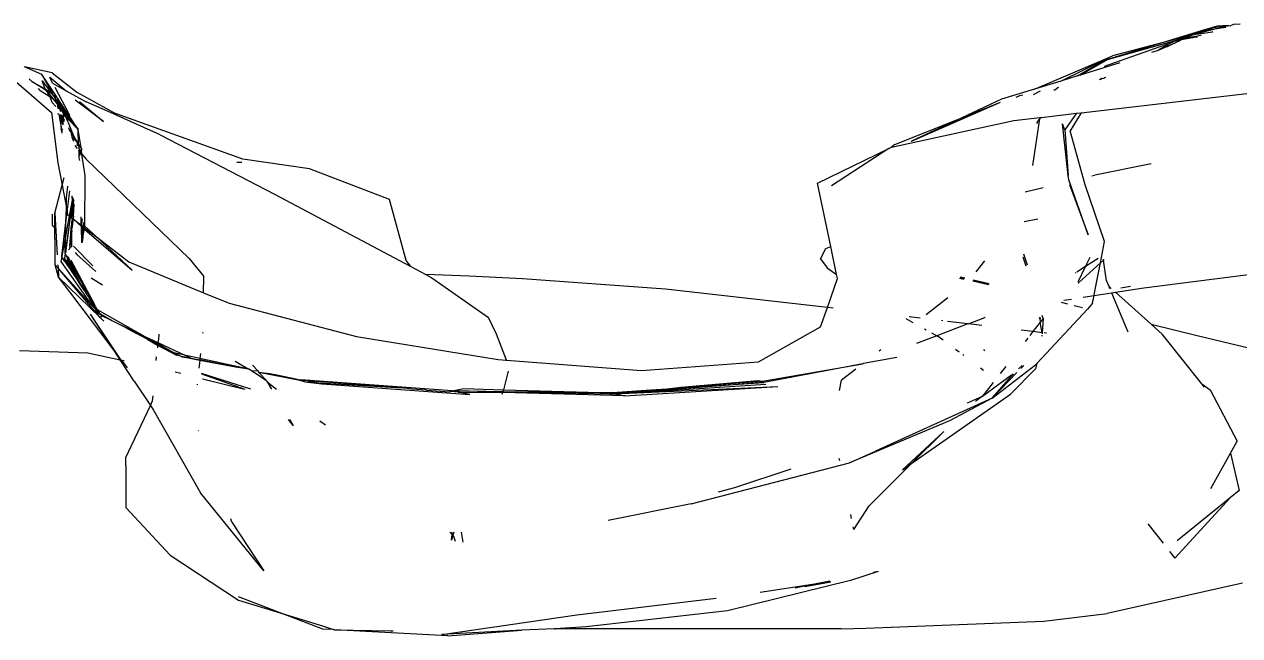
# Model space of a CAD drawing. Header units: millimetres. Extents: x -41292 to 298682, y -22072 to 33155.
# Drawn here: x 34336.1 to 34449.2, y -11870.2 to -11813.3 of the extents above; entities that cross this region are included whole.
import ezdxf

# ---------------------------------------------------------------- set-up
doc = ezdxf.new("R2010")
doc.units = ezdxf.units.MM

# ---------------------------------------------------------------- blocks, each defined once
blk = doc.blocks.new('rmfnasesx')
for p, q in [((61909.09, 3698.56), (61905.33, 3697.42)), ((61907.48, 3697.98), (61909.09, 3698.56)), ((61907.97, 3698.08), (61907.48, 3697.98)), ((61907.97, 3698.08), (61907.78, 3697.99)), ((61908, 3698.09), (61907.97, 3698.08)), ((61908.05, 3698.11), (61908, 3698.09)), ((61908.16, 3698.15), (61908.05, 3698.11)), ((61908.16, 3698.15), (61908.21, 3698.16)), ((61908.21, 3698.16), (61908.32, 3698.2)), ((61910.36, 3698.73), (61908.32, 3698.2)), ((61909.51, 3698.62), (61908.32, 3698.2)), ((61909.09, 3698.56), (61908.32, 3698.2)), ((61908.32, 3698.2), (61908.62, 3698.22)), ((61908.62, 3698.22), (61908.65, 3698.23)), ((61908.65, 3698.23), (61909.91, 3698.42)), ((61910.36, 3698.95), (61909.09, 3698.56)), ((61909.95, 3698.78), (61909.09, 3698.56)), ((61909.09, 3698.56), (61909.51, 3698.62)), ((61909.95, 3698.78), (61909.51, 3698.62)), ((61909.51, 3698.62), (61910.36, 3698.73)), ((61909.91, 3698.42), (61909.99, 3698.44)), ((61911.06, 3698.91), (61909.95, 3698.78)), ((61911.39, 3699), (61910.36, 3698.95)), ((61910.36, 3698.73), (61910.5, 3698.75)), ((61911.06, 3698.91), (61910.5, 3698.75)), ((61910.5, 3698.75), (61911.16, 3698.84)), ((61911.1, 3698.92), (61911.06, 3698.91)), ((61911.39, 3699), (61911.1, 3698.92)), ((61911.58, 3698.98), (61911.1, 3698.92)), ((61911.39, 3699), (61911.58, 3698.98)), ((61911.87, 3699.08), (61911.58, 3698.98)), ((61912.5, 3699.11), (61911.87, 3699.08)), ((61899.86, 3695.22), (61906.1, 3697.42)), ((61900.13, 3695.84), (61906.52, 3697.63)), ((61905.33, 3697.42), (61900.13, 3695.84)), ((61905.33, 3697.42), (61900.61, 3696.19)), ((61904.88, 3696.72), (61906.89, 3697.6)), ((61906.1, 3697.42), (61904.88, 3696.72)), ((61907.48, 3697.98), (61905.33, 3697.42)), ((61906.89, 3697.6), (61905.64, 3696.98)), ((61906.1, 3697.42), (61906.13, 3697.43)), ((61906.13, 3697.43), (61906.32, 3697.53)), ((61906.32, 3697.53), (61906.52, 3697.63)), ((61906.32, 3697.53), (61906.51, 3697.57)), ((61906.7, 3697.63), (61906.51, 3697.57)), ((61906.51, 3697.57), (61906.89, 3697.6)), ((61906.52, 3697.63), (61907.48, 3697.98)), ((61906.52, 3697.63), (61907.46, 3697.9)), ((61907.25, 3697.78), (61906.7, 3697.63)), ((61906.95, 3697.63), (61906.89, 3697.6)), ((61907.03, 3697.66), (61906.95, 3697.63)), ((61908.41, 3697.91), (61907.03, 3697.66)), ((61907.25, 3697.78), (61907.03, 3697.66)), ((61907.32, 3697.79), (61907.25, 3697.78)), ((61908.86, 3698.06), (61907.32, 3697.79)), ((61907.46, 3697.9), (61907.32, 3697.79)), ((61907.46, 3697.9), (61907.78, 3697.99)), ((61908.41, 3697.91), (61908.53, 3697.95)), ((61893.34, 3693.08), (61900.27, 3696.03)), ((61895.8, 3693.83), (61900.27, 3696.03)), ((61897.35, 3694.31), (61900.27, 3696.03)), ((61897.59, 3694.38), (61900.13, 3695.84)), ((61900.27, 3696.03), (61900.13, 3695.84)), ((61900.27, 3696.03), (61900.32, 3696.06)), ((61900.32, 3696.06), (61900.61, 3696.19)), ((61904.26, 3696.51), (61904.88, 3696.72)), ((61797.23, 3694.93), (61801.89, 3690.92)), ((61799.38, 3695.17), (61799.33, 3695.19)), ((61801.95, 3694.6), (61799.38, 3695.17)), ((61800.98, 3694.46), (61799.38, 3695.17)), ((61901.3, 3695.52), (61897.59, 3694.38)), ((61800.07, 3693.76), (61799.81, 3694.03)), ((61800.07, 3693.76), (61801.29, 3693.12)), ((61801.37, 3692.98), (61800.07, 3693.76)), ((61802.4, 3692.32), (61800.98, 3694.46)), ((61800.98, 3694.46), (61802.01, 3692.6)), ((61801.29, 3693.12), (61801.02, 3693.85)), ((61801.02, 3693.85), (61801.88, 3692.7)), ((61801.73, 3694.19), (61803.24, 3692.94)), ((61801.99, 3693.64), (61801.73, 3694.19)), ((61801.95, 3694.6), (61804.24, 3692.81)), ((61801.99, 3693.64), (61803.24, 3692.94)), ((61895.8, 3693.83), (61893.34, 3693.08)), ((61897.35, 3694.31), (61895.8, 3693.83)), ((61897.59, 3694.38), (61897.35, 3694.31)), ((61899.4, 3693.98), (61899.45, 3694)), ((61899.49, 3694.06), (61899.45, 3694)), ((61899.45, 3694), (61899.55, 3694.02)), ((61899.58, 3694.08), (61899.55, 3694.02)), ((61899.58, 3694.08), (61899.73, 3694.11)), ((61899.61, 3694.09), (61899.58, 3694.03)), ((61899.79, 3694.07), (61899.68, 3694.05)), ((61899.85, 3694.14), (61899.79, 3694.07)), ((61899.81, 3694.08), (61899.79, 3694.07)), ((61899.85, 3694.14), (61899.81, 3694.08)), ((61899.99, 3694.16), (61899.85, 3694.14)), ((61800.84, 3692.97), (61800.68, 3693.13)), ((61800.84, 3692.97), (61801.63, 3692.47)), ((61801.29, 3693.12), (61801.88, 3692.7)), ((61801.37, 3692.98), (61801.29, 3693.12)), ((61801.37, 3692.98), (61801.41, 3692.91)), ((61801.39, 3692.92), (61801.37, 3692.98)), ((61801.44, 3692.94), (61801.39, 3692.92)), ((61801.41, 3692.91), (61801.52, 3692.84)), ((61801.88, 3692.7), (61801.44, 3692.94)), ((61801.52, 3692.84), (61801.44, 3692.94)), ((61801.52, 3692.84), (61801.88, 3692.7)), ((61801.63, 3692.47), (61801.52, 3692.84)), ((61802.07, 3692.17), (61801.52, 3692.84)), ((61801.68, 3692.43), (61801.63, 3692.47)), ((61801.63, 3692.47), (61801.65, 3692.43)), ((61801.65, 3692.43), (61801.68, 3692.43)), ((61801.68, 3692.43), (61801.7, 3692.4)), ((61801.88, 3692.7), (61801.94, 3692.62)), ((61801.94, 3692.62), (61802.01, 3692.6)), ((61801.94, 3692.62), (61802.01, 3692.52)), ((61802.01, 3692.6), (61802.04, 3692.56)), ((61802.04, 3692.56), (61802.01, 3692.52)), ((61802.01, 3692.52), (61802.08, 3692.47)), ((61802.04, 3692.56), (61802.4, 3692.32)), ((61802.08, 3692.47), (61802.2, 3692.27)), ((61803.56, 3690.7), (61802.23, 3693.25)), ((61803.24, 3692.94), (61805.12, 3691.89)), ((61804.24, 3692.81), (61807.83, 3690.81)), ((61893.34, 3693.08), (61890.27, 3692.14)), ((61891.65, 3692.35), (61891.98, 3692.49)), ((61891.98, 3692.49), (61892.26, 3692.55)), ((61893.89, 3692.89), (61893.23, 3692.57)), ((61895.15, 3693.01), (61895.24, 3693.03)), ((61895.24, 3693.03), (61895.53, 3693.24)), ((61895.53, 3693.24), (61895.63, 3693.26)), ((61897.7, 3690.89), (61918.56, 3693.32)), ((61801.7, 3692.4), (61801.75, 3692.37)), ((61801.93, 3691.84), (61801.75, 3692.37)), ((61801.75, 3692.37), (61802.07, 3692.17)), ((61801.93, 3691.84), (61802.29, 3691.47)), ((61802.07, 3692.17), (61802.08, 3692.14)), ((61802.08, 3692.14), (61802.37, 3691.95)), ((61802.4, 3691.75), (61802.08, 3692.14)), ((61802.2, 3692.27), (61802.37, 3691.95)), ((61802.2, 3692.27), (61802.39, 3692)), ((61802.37, 3691.95), (61802.39, 3692)), ((61802.37, 3691.95), (61802.4, 3691.75)), ((61802.37, 3691.95), (61802.65, 3691.44)), ((61802.39, 3692), (61802.47, 3692.17)), ((61802.39, 3692), (61802.7, 3691.58)), ((61802.4, 3692.32), (61802.44, 3692.25)), ((61802.4, 3691.75), (61802.48, 3691.27)), ((61802.4, 3691.75), (61802.5, 3691.25)), ((61802.4, 3691.75), (61802.49, 3691.65)), ((61802.44, 3692.25), (61802.49, 3692.21)), ((61802.47, 3692.17), (61802.49, 3692.21)), ((61802.51, 3692.15), (61802.47, 3692.17)), ((61802.51, 3692.15), (61802.49, 3692.21)), ((61802.49, 3691.65), (61802.73, 3691.01)), ((61802.65, 3691.44), (61802.49, 3691.65)), ((61802.7, 3691.58), (61802.51, 3692.15)), ((61803.53, 3690.6), (61802.51, 3692.15)), ((61802.65, 3691.44), (61802.92, 3690.97)), ((61802.83, 3691.23), (61802.65, 3691.44)), ((61802.7, 3691.58), (61802.82, 3691.43)), ((61802.82, 3691.43), (61803.5, 3690.51)), ((61802.83, 3691.23), (61802.82, 3691.43)), ((61802.82, 3691.43), (61802.94, 3691.09)), ((61806.73, 3690.07), (61804.1, 3692.05)), ((61804.48, 3691.92), (61806.73, 3690.07)), ((61807.08, 3691.04), (61805.12, 3691.89)), ((61881.9, 3688.24), (61890.18, 3691.87)), ((61890.27, 3692.14), (61886.58, 3690.42)), ((61886.58, 3690.42), (61890.18, 3691.87)), ((61801.89, 3690.92), (61802.46, 3686.24)), ((61802.56, 3690.76), (61802.46, 3690.78)), ((61802.6, 3690.69), (61802.56, 3690.76)), ((61802.6, 3690.69), (61802.59, 3690.75)), ((61802.6, 3690.69), (61802.59, 3690.62)), ((61802.59, 3690.62), (61802.63, 3690.54)), ((61803.01, 3689.94), (61802.6, 3690.69)), ((61802.63, 3690.54), (61802.61, 3690.49)), ((61802.61, 3690.49), (61802.66, 3690.39)), ((61802.65, 3690.74), (61803.03, 3690.08)), ((61802.66, 3690.39), (61802.78, 3689.44)), ((61802.99, 3689.84), (61802.66, 3690.39)), ((61802.98, 3689.75), (61802.66, 3690.39)), ((61802.85, 3689.36), (61802.66, 3690.39)), ((61802.72, 3690.72), (61802.75, 3690.71)), ((61803.05, 3690.21), (61802.75, 3690.71)), ((61802.92, 3690.97), (61802.83, 3691.23)), ((61802.94, 3691.09), (61802.83, 3691.23)), ((61802.86, 3690.69), (61803.05, 3690.21)), ((61802.92, 3690.97), (61803.03, 3690.65)), ((61803, 3691.02), (61802.94, 3691.09)), ((61803.47, 3690.44), (61803, 3691.02)), ((61803, 3691.02), (61803.11, 3690.63)), ((61803.09, 3690.48), (61803.03, 3690.65)), ((61803.03, 3690.65), (61803.11, 3690.63)), ((61803.05, 3690.21), (61803.04, 3690.18)), ((61803.11, 3690.63), (61803.22, 3690.51)), ((61803.43, 3690.3), (61803.22, 3690.51)), ((61803.38, 3690.14), (61803.22, 3690.51)), ((61803.43, 3690.3), (61803.38, 3690.14)), ((61803.47, 3690.44), (61803.43, 3690.3)), ((61804.37, 3689.34), (61803.43, 3690.3)), ((61803.5, 3690.51), (61803.47, 3690.44)), ((61804.37, 3689.34), (61803.47, 3690.44)), ((61803.53, 3690.6), (61803.5, 3690.51)), ((61803.5, 3690.51), (61804.37, 3689.34)), ((61803.56, 3690.7), (61803.53, 3690.6)), ((61804.37, 3689.34), (61803.53, 3690.6)), ((61811.99, 3688.84), (61807.08, 3691.04)), ((61819.69, 3686.56), (61807.83, 3690.81)), ((61880.06, 3687.69), (61891.44, 3690.16)), ((61880.37, 3687.93), (61886.58, 3690.42)), ((61886.58, 3690.42), (61881.9, 3688.24)), ((61891.44, 3690.16), (61893.85, 3690.44)), ((61893.83, 3690.32), (61893.15, 3685.99)), ((61893.57, 3689.89), (61893.78, 3690.27)), ((61893.83, 3690.32), (61893.78, 3690.27)), ((61893.86, 3690.34), (61893.83, 3690.32)), ((61893.86, 3690.34), (61893.85, 3690.44)), ((61893.85, 3690.44), (61893.88, 3690.44)), ((61894.01, 3690.46), (61893.86, 3690.34)), ((61893.88, 3690.44), (61893.86, 3690.34)), ((61893.88, 3690.44), (61894.01, 3690.46)), ((61894.01, 3690.46), (61897.25, 3690.84)), ((61897.25, 3690.84), (61896.18, 3689.31)), ((61897.7, 3690.89), (61896.68, 3689.2)), ((61897.25, 3690.84), (61897.7, 3690.89)), ((61802.87, 3689), (61802.78, 3689.44)), ((61802.78, 3689.44), (61802.85, 3689.36)), ((61802.89, 3689.13), (61802.85, 3689.36)), ((61802.85, 3689.36), (61802.91, 3689.28)), ((61803.03, 3690.08), (61803.02, 3690.05)), ((61803.45, 3689.94), (61803.38, 3690.14)), ((61803.97, 3688.71), (61803.45, 3689.94)), ((61803.56, 3689.3), (61803.5, 3689.48)), ((61803.56, 3689.3), (61804.1, 3688.39)), ((61803.97, 3688.71), (61803.56, 3689.3)), ((61804.63, 3687.62), (61804.37, 3689.34)), ((61804.41, 3687.97), (61804.37, 3689.34)), ((61896.18, 3689.31), (61895.95, 3689.85)), ((61896.49, 3685.07), (61895.95, 3689.85)), ((61896.18, 3689.31), (61896.49, 3685.07)), ((61898.07, 3684.2), (61896.68, 3689.2)), ((61803.69, 3688.93), (61803.73, 3688.79)), ((61803.73, 3688.79), (61803.79, 3688.75)), ((61803.79, 3688.75), (61803.79, 3688.62)), ((61803.79, 3688.62), (61803.92, 3688.24)), ((61803.79, 3688.62), (61804.19, 3688.24)), ((61804.05, 3688.57), (61803.97, 3688.71)), ((61804.3, 3688.15), (61804.05, 3688.57)), ((61804.1, 3688.39), (61804.05, 3688.57)), ((61804.1, 3688.39), (61804.19, 3688.24)), ((61804.19, 3688.24), (61804.3, 3688.06)), ((61804.29, 3687.82), (61804.3, 3688.06)), ((61804.43, 3687.95), (61804.41, 3687.97)), ((61804.63, 3687.62), (61804.43, 3687.95)), ((61804.43, 3687.84), (61804.43, 3687.95)), ((61811.99, 3688.84), (61822.64, 3683.33)), ((61880.37, 3687.93), (61880.06, 3687.69)), ((61881.9, 3688.24), (61881.86, 3688.23)), ((61804.06, 3687.85), (61804.27, 3687.58)), ((61804.42, 3687.76), (61804.43, 3687.84)), ((61804.42, 3687.76), (61804.43, 3687.57)), ((61804.43, 3687.57), (61804.45, 3687.53)), ((61804.45, 3687.53), (61804.43, 3687.41)), ((61804.43, 3687.38), (61804.43, 3687.41)), ((61804.43, 3687.38), (61804.45, 3687.36)), ((61804.45, 3687.53), (61804.55, 3687.41)), ((61804.45, 3687.36), (61804.54, 3687.25)), ((61804.47, 3686.88), (61804.45, 3687.36)), ((61804.45, 3686.73), (61804.47, 3686.88)), ((61804.56, 3687.22), (61804.47, 3686.88)), ((61804.62, 3687.17), (61804.47, 3686.88)), ((61804.55, 3687.41), (61804.54, 3687.35)), ((61804.54, 3687.35), (61804.58, 3687.3)), ((61804.58, 3687.3), (61804.54, 3687.25)), ((61804.54, 3687.25), (61804.56, 3687.22)), ((61804.56, 3687.22), (61804.62, 3687.17)), ((61804.66, 3687.42), (61804.62, 3687.17)), ((61804.62, 3687.17), (61804.72, 3687.03)), ((61804.67, 3687.55), (61804.63, 3687.62)), ((61804.67, 3687.55), (61804.66, 3687.42)), ((61804.72, 3687.03), (61804.66, 3687.42)), ((61805.01, 3685.05), (61804.72, 3687.03)), ((61804.72, 3687.03), (61805.1, 3686.56)), ((61873.17, 3684.33), (61879.81, 3687.56)), ((61879.81, 3687.56), (61874.46, 3684.08)), ((61879.81, 3687.56), (61880.06, 3687.69)), ((61802.46, 3686.24), (61802.86, 3684.15)), ((61804.45, 3686.69), (61804.45, 3686.73)), ((61804.53, 3686.45), (61804.45, 3686.69)), ((61805.1, 3686.56), (61814.69, 3677.35)), ((61819.59, 3686.26), (61819.14, 3686.26)), ((61825.88, 3685.66), (61819.69, 3686.56)), ((61833.34, 3682.82), (61825.88, 3685.66)), ((61904.21, 3686.15), (61898.96, 3685.09)), ((61802.86, 3684.15), (61803.05, 3684.87)), ((61804.99, 3680.35), (61805.01, 3685.05)), ((61896.54, 3684.64), (61896.49, 3685.07)), ((61898.33, 3679.53), (61896.54, 3684.64)), ((61898.69, 3685.02), (61898.96, 3685.09)), ((61802.2, 3681.55), (61802.86, 3684.15)), ((61802.86, 3684.15), (61803.27, 3682.04)), ((61803.29, 3682.98), (61803.4, 3684.06)), ((61803.34, 3681.65), (61803.58, 3683.64)), ((61874.4, 3678.44), (61873.17, 3684.33)), ((61892.47, 3683.55), (61894.15, 3683.95)), ((61896.62, 3684.22), (61898.33, 3679.53)), ((61899.87, 3678.92), (61898.07, 3684.2)), ((61803.27, 3682.04), (61803.29, 3682.98)), ((61803.78, 3682.58), (61803.54, 3681.3)), ((61803.78, 3682.58), (61803.59, 3681.24)), ((61803.78, 3683.17), (61803.8, 3682.71)), ((61803.8, 3682.71), (61803.78, 3682.61)), ((61803.78, 3682.61), (61803.78, 3682.58)), ((61803.78, 3682.58), (61803.78, 3682.22)), ((61803.83, 3682.26), (61803.78, 3682.22)), ((61803.84, 3682.94), (61803.8, 3682.71)), ((61803.81, 3681.13), (61803.96, 3682.76)), ((61803.83, 3682.6), (61803.96, 3682.76)), ((61803.83, 3682.4), (61803.96, 3682.76)), ((61803.83, 3682.6), (61803.83, 3682.4)), ((61803.83, 3682.4), (61803.83, 3682.26)), ((61803.84, 3683.03), (61803.84, 3682.94)), ((61803.85, 3683.01), (61803.84, 3682.94)), ((61803.96, 3682.76), (61803.88, 3682.93)), ((61803.92, 3681.23), (61803.99, 3682.41)), ((61822.64, 3683.33), (61835.31, 3676.59)), ((61834.89, 3677.15), (61833.34, 3682.82)), ((61801.95, 3681.45), (61801.96, 3680.43)), ((61802.23, 3676.74), (61802.2, 3681.55)), ((61802.2, 3681.55), (61802.42, 3677.67)), ((61803.54, 3681.3), (61803.18, 3679.37)), ((61803.63, 3681.21), (61803.18, 3677.87)), ((61803.18, 3677.87), (61803.66, 3681.19)), ((61803.22, 3680.67), (61803.27, 3682.04)), ((61803.22, 3680.67), (61803.34, 3681.65)), ((61803.27, 3682.04), (61803.34, 3681.65)), ((61803.34, 3681.65), (61803.38, 3681.42)), ((61803.38, 3681.42), (61803.54, 3681.3)), ((61803.54, 3681.3), (61803.59, 3681.24)), ((61803.59, 3681.24), (61803.63, 3681.21)), ((61803.78, 3681.72), (61803.63, 3681.21)), ((61803.63, 3681.21), (61803.66, 3681.19)), ((61803.66, 3681.19), (61803.78, 3681.72)), ((61803.66, 3681.19), (61803.83, 3681.03)), ((61803.77, 3681.12), (61803.78, 3681.72)), ((61803.81, 3681.09), (61803.77, 3681.12)), ((61803.78, 3681.72), (61803.78, 3682.22)), ((61803.81, 3681.09), (61803.81, 3681.13)), ((61803.92, 3681.23), (61803.9, 3681.02)), ((61804.65, 3680.44), (61804.63, 3681.2)), ((61801.96, 3680.43), (61802.08, 3680.27)), ((61802.08, 3680.27), (61802.11, 3680.26)), ((61802.15, 3680.25), (61802.08, 3680.27)), ((61802.85, 3677.57), (61803.22, 3680.67)), ((61803.18, 3679.37), (61803.22, 3680.67)), ((61803.67, 3679.62), (61803.72, 3680.19)), ((61803.72, 3680.19), (61803.77, 3680.51)), ((61803.77, 3680.73), (61803.81, 3680.8)), ((61803.77, 3680.51), (61803.77, 3680.73)), ((61803.79, 3680.14), (61803.77, 3680.51)), ((61803.77, 3679.94), (61803.79, 3680.14)), ((61803.9, 3681.02), (61803.79, 3680.14)), ((61803.83, 3681.03), (61803.81, 3681.09)), ((61803.81, 3680.8), (61803.83, 3681.03)), ((61803.83, 3681.03), (61803.9, 3681.02)), ((61803.9, 3681.02), (61804.66, 3680.32)), ((61803.9, 3681.02), (61804.65, 3680.44)), ((61804.66, 3680.32), (61804.65, 3680.44)), ((61804.65, 3680.44), (61804.72, 3680.39)), ((61804.71, 3678.78), (61804.66, 3680.32)), ((61804.66, 3680.32), (61804.72, 3680.26)), ((61804.69, 3681.05), (61804.73, 3680.97)), ((61804.72, 3680.39), (61804.73, 3680.97)), ((61804.75, 3680.36), (61804.72, 3680.39)), ((61804.72, 3680.26), (61804.75, 3680.36)), ((61804.76, 3680.23), (61804.72, 3680.26)), ((61804.75, 3680.36), (61804.83, 3680.3)), ((61804.79, 3679.36), (61804.76, 3680.23)), ((61804.76, 3680.23), (61804.83, 3680.17)), ((61804.83, 3680.17), (61804.79, 3679.36)), ((61804.79, 3679.36), (61804.94, 3680.08)), ((61804.85, 3680.69), (61804.83, 3680.3)), ((61804.83, 3680.3), (61804.83, 3680.17)), ((61804.83, 3680.3), (61804.96, 3680.2)), ((61804.83, 3680.17), (61804.94, 3680.08)), ((61804.94, 3680.08), (61804.96, 3680.2)), ((61804.94, 3680.08), (61809.38, 3676.24)), ((61804.96, 3680.2), (61804.99, 3680.35)), ((61804.96, 3680.2), (61806.06, 3679.35)), ((61806.06, 3679.35), (61804.99, 3680.35)), ((61892.4, 3680.78), (61893.65, 3681.04)), ((61803.18, 3679.37), (61802.85, 3677.57)), ((61803.14, 3677.92), (61803.18, 3679.37)), ((61803.77, 3679.94), (61803.6, 3678.49)), ((61803.6, 3678.49), (61803.67, 3679.62)), ((61803.77, 3678.42), (61803.77, 3679.94)), ((61804.77, 3679.06), (61804.71, 3678.78)), ((61804.79, 3679.36), (61804.77, 3679.06)), ((61809.38, 3676.24), (61806.06, 3679.35)), ((61806.06, 3679.35), (61809.07, 3677.02)), ((61899.48, 3676.94), (61899.87, 3678.92)), ((61803.16, 3677.79), (61803.09, 3677.38)), ((61803.13, 3677.83), (61803.18, 3677.87)), ((61803.13, 3677.83), (61803.16, 3677.79)), ((61803.18, 3677.87), (61803.14, 3677.92)), ((61803.37, 3677.42), (61803.16, 3677.79)), ((61803.57, 3678.24), (61803.46, 3678.13)), ((61803.6, 3678.49), (61803.57, 3678.24)), ((61803.6, 3678.49), (61803.7, 3678.36)), ((61805.74, 3676.67), (61803.93, 3678.47)), ((61804.1, 3677.89), (61804.25, 3677.71)), ((61873.44, 3677.3), (61873.93, 3678.28)), ((61873.93, 3678.28), (61874.4, 3678.44)), ((61874.94, 3675.84), (61874.4, 3678.44)), ((61892.32, 3677.78), (61892.68, 3676.76)), ((61903.51, 3674.61), (61931.57, 3678.16)), ((61802.53, 3675.6), (61802.23, 3676.74)), ((61802.49, 3676.44), (61802.23, 3676.74)), ((61802.47, 3676.75), (61802.49, 3676.44)), ((61802.84, 3677.49), (61802.75, 3677.05)), ((61802.75, 3677.05), (61805.65, 3672.98)), ((61802.84, 3677.49), (61802.85, 3677.57)), ((61803.07, 3677.14), (61802.84, 3677.49)), ((61803.09, 3677.38), (61803.04, 3677.28)), ((61803.09, 3677.25), (61803.04, 3677.28)), ((61803.07, 3677.14), (61803.06, 3677.06)), ((61803.09, 3677.25), (61803.07, 3677.14)), ((61803.07, 3677.14), (61804.54, 3674.96)), ((61803.22, 3677.16), (61803.09, 3677.38)), ((61803.09, 3677.38), (61803.09, 3677.25)), ((61803.22, 3677.16), (61803.09, 3677.25)), ((61804.54, 3674.96), (61803.22, 3677.16)), ((61803.38, 3677.07), (61803.22, 3677.16)), ((61803.22, 3677.16), (61804.26, 3675.55)), ((61803.37, 3677.42), (61803.35, 3677.28)), ((61803.35, 3677.28), (61803.4, 3677.19)), ((61803.38, 3677.53), (61803.37, 3677.42)), ((61803.41, 3677.34), (61803.37, 3677.42)), ((61803.38, 3677.53), (61803.43, 3677.47)), ((61803.38, 3677.07), (61803.4, 3677.19)), ((61803.43, 3676.99), (61803.38, 3677.07)), ((61803.4, 3677.19), (61803.41, 3677.34)), ((61803.4, 3677.19), (61803.44, 3677.12)), ((61803.41, 3677.34), (61803.43, 3677.47)), ((61803.46, 3677.26), (61803.41, 3677.34)), ((61803.43, 3677.47), (61803.48, 3677.42)), ((61803.44, 3677.12), (61803.43, 3676.99)), ((61804.26, 3675.55), (61803.43, 3676.99)), ((61803.46, 3677.26), (61803.44, 3677.12)), ((61803.44, 3677.12), (61804.26, 3675.55)), ((61803.47, 3677.37), (61803.46, 3677.26)), ((61805.9, 3672.99), (61803.46, 3677.26)), ((61803.48, 3677.42), (61803.47, 3677.37)), ((61803.47, 3677.37), (61805.9, 3672.99)), ((61803.68, 3677.17), (61805.9, 3672.99)), ((61806.01, 3676.12), (61804.25, 3677.71)), ((61809.07, 3677.02), (61816.04, 3674.15)), ((61814.69, 3677.35), (61816.06, 3675.65)), ((61835.31, 3676.59), (61834.89, 3677.15)), ((61835.31, 3676.59), (61836.7, 3675.85)), ((61873.44, 3677.3), (61874.07, 3676.48)), ((61887.91, 3676.09), (61888.74, 3677.12)), ((61892.58, 3676.64), (61892.31, 3677.46)), ((61898.11, 3676.59), (61897.28, 3676.07)), ((61897.43, 3675.24), (61898.11, 3676.59)), ((61899.48, 3676.94), (61897.46, 3675.08)), ((61898.11, 3676.59), (61898.54, 3677.46)), ((61899.28, 3677.34), (61898.11, 3676.59)), ((61898.94, 3674.15), (61899.48, 3676.94)), ((61899.76, 3677.19), (61899.48, 3676.94)), ((61899.76, 3677.19), (61899.75, 3677.26)), ((61899.82, 3677.25), (61899.76, 3677.19)), ((61900.04, 3675.27), (61899.76, 3677.19)), ((61806.41, 3671.86), (61802.49, 3676.44)), ((61802.49, 3676.44), (61805.65, 3672.98)), ((61802.49, 3676.44), (61802.53, 3675.6)), ((61806.41, 3671.86), (61802.53, 3675.6)), ((61803.69, 3674.12), (61802.53, 3675.6)), ((61804.26, 3675.55), (61804.32, 3675.44)), ((61806.63, 3674.85), (61805.58, 3675.52)), ((61816.04, 3674.15), (61816.06, 3675.65)), ((61840.76, 3675.71), (61836.7, 3675.85)), ((61836.7, 3675.85), (61837.26, 3675.55)), ((61837.26, 3675.55), (61842.54, 3671.86)), ((61845.7, 3675.46), (61840.76, 3675.71)), ((61859.03, 3674.48), (61845.7, 3675.46)), ((61874.07, 3676.48), (61874.94, 3675.84)), ((61874.08, 3672.78), (61875.02, 3675.48)), ((61875.02, 3675.48), (61874.94, 3675.84)), ((61886.38, 3675.52), (61886.79, 3675.43)), ((61886.43, 3675.57), (61886.82, 3675.48)), ((61886.86, 3675.52), (61886.48, 3675.61)), ((61897.2, 3676.02), (61897.14, 3675.98)), ((61804.32, 3675.44), (61804.49, 3675.15)), ((61804.71, 3674.83), (61804.49, 3675.15)), ((61804.92, 3674.4), (61804.54, 3674.96)), ((61804.73, 3674.79), (61804.71, 3674.83)), ((61804.78, 3674.7), (61804.73, 3674.79)), ((61804.82, 3674.64), (61804.78, 3674.7)), ((61805.11, 3674.2), (61804.82, 3674.64)), ((61804.92, 3674.4), (61804.82, 3674.64)), ((61804.92, 3674.4), (61805.12, 3674.09)), ((61874.08, 3672.78), (61859.03, 3674.48)), ((61887.62, 3675.25), (61889.07, 3674.93)), ((61887.63, 3675.28), (61889.07, 3674.93)), ((61889.13, 3674.98), (61887.64, 3675.33)), ((61897.38, 3675.14), (61897.4, 3675.18)), ((61897.43, 3675.06), (61897.41, 3675.04)), ((61900.04, 3675.27), (61900.26, 3674.76)), ((61900.26, 3674.76), (61900.48, 3674.56)), ((61900.26, 3674.76), (61900.34, 3674.56)), ((61900.88, 3674.2), (61903.51, 3674.61)), ((61902.28, 3674.75), (61901.37, 3674.58)), ((61807.72, 3668.77), (61803.69, 3674.12)), ((61805.12, 3674.09), (61805.11, 3674.2)), ((61805.35, 3673.76), (61805.12, 3674.09)), ((61805.53, 3673.34), (61805.35, 3673.76)), ((61805.9, 3672.99), (61805.35, 3673.76)), ((61805.53, 3673.34), (61805.6, 3673.22)), ((61805.6, 3673.22), (61805.81, 3672.98)), ((61805.6, 3673.22), (61805.91, 3672.7)), ((61816.04, 3674.15), (61818.4, 3673.18)), ((61885.3, 3673.68), (61883.26, 3672.1)), ((61895.82, 3673.27), (61896.41, 3673.13)), ((61896.08, 3673.45), (61896.78, 3673.56)), ((61897.89, 3673.74), (61898.89, 3673.89)), ((61898.75, 3673.2), (61898.28, 3672.63)), ((61898.75, 3673.2), (61898.89, 3673.89)), ((61898.89, 3673.89), (61898.94, 3674.15)), ((61898.89, 3673.89), (61900.51, 3674.15)), ((61900.51, 3674.15), (61900.88, 3674.2)), ((61900.51, 3674.15), (61902.03, 3670.53)), ((61900.88, 3674.2), (61904.2, 3671.22)), ((61808.37, 3667.9), (61805.51, 3672.17)), ((61807.72, 3668.77), (61805.51, 3672.17)), ((61805.65, 3672.98), (61805.91, 3672.7)), ((61805.81, 3672.98), (61806.1, 3672.64)), ((61805.97, 3672.87), (61805.9, 3672.99)), ((61805.91, 3672.7), (61806.06, 3672.53)), ((61805.91, 3672.7), (61806.03, 3672.45)), ((61805.97, 3672.87), (61806.1, 3672.64)), ((61806.06, 3672.53), (61806.03, 3672.45)), ((61806.03, 3672.45), (61806.16, 3672.27)), ((61806.03, 3672.45), (61806.16, 3672.38)), ((61806.1, 3672.64), (61806.06, 3672.53)), ((61806.06, 3672.53), (61806.1, 3672.49)), ((61806.1, 3672.64), (61806.14, 3672.61)), ((61806.1, 3672.49), (61806.16, 3672.38)), ((61806.14, 3672.61), (61810.57, 3670.1)), ((61806.14, 3672.61), (61806.32, 3672.3)), ((61806.16, 3672.38), (61806.19, 3672.34)), ((61806.16, 3672.27), (61806.19, 3672.34)), ((61806.16, 3672.27), (61806.43, 3672.12)), ((61806.19, 3672.34), (61806.23, 3672.35)), ((61806.23, 3672.35), (61806.28, 3672.29)), ((61806.28, 3672.29), (61806.32, 3672.3)), ((61806.32, 3672.3), (61806.36, 3672.25)), ((61806.36, 3672.25), (61806.39, 3672.23)), ((61806.39, 3672.23), (61807.49, 3671.56)), ((61806.39, 3672.23), (61806.43, 3672.12)), ((61806.43, 3672.12), (61806.46, 3672.1)), ((61806.46, 3672.1), (61806.53, 3672.01)), ((61806.46, 3672.1), (61807.49, 3671.56)), ((61818.4, 3673.18), (61830.25, 3670.09)), ((61873.45, 3670.97), (61874.08, 3672.78)), ((61874.61, 3672.72), (61874.08, 3672.78)), ((61893.56, 3667.58), (61898.28, 3672.63)), ((61897.05, 3672.97), (61897.82, 3672.78)), ((61806.53, 3672.01), (61806.41, 3671.86)), ((61806.41, 3671.86), (61806.74, 3671.5)), ((61807.49, 3671.56), (61806.53, 3672.01)), ((61807.49, 3671.56), (61808.5, 3671.08)), ((61809.29, 3670.6), (61808.5, 3671.08)), ((61808.5, 3671.08), (61809.25, 3670.73)), ((61843.3, 3670.29), (61842.54, 3671.86)), ((61867.66, 3667.73), (61873.45, 3670.97)), ((61881.39, 3671.75), (61882.02, 3671.4)), ((61882.72, 3671.79), (61881.68, 3671.92)), ((61887.16, 3671.27), (61884.27, 3670.16)), ((61884.83, 3671.54), (61884.69, 3671.56)), ((61887.16, 3671.27), (61885.24, 3671.49)), ((61887.21, 3671.26), (61887.16, 3671.27)), ((61887.21, 3671.26), (61888.72, 3671.86)), ((61888.44, 3671.11), (61887.21, 3671.26)), ((61888.76, 3671.84), (61888.72, 3671.86)), ((61893.89, 3671.41), (61893.21, 3670.54)), ((61893.88, 3671.7), (61893.81, 3671.86)), ((61893.84, 3671.88), (61893.88, 3671.7)), ((61893.91, 3671.44), (61893.88, 3671.7)), ((61893.89, 3671.41), (61893.91, 3671.44)), ((61894.06, 3670.42), (61893.89, 3671.41)), ((61894.17, 3671.76), (61893.91, 3671.44)), ((61894.17, 3671.76), (61894.06, 3670.42)), ((61894.17, 3671.76), (61894.07, 3672.05)), ((61904.2, 3671.22), (61908.6, 3670.15)), ((61904.2, 3671.22), (61905.26, 3670.27)), ((61809.25, 3670.73), (61810.57, 3670.1)), ((61809.25, 3670.73), (61811.78, 3669.42)), ((61809.25, 3670.73), (61809.8, 3670.38)), ((61809.8, 3670.38), (61809.29, 3670.6)), ((61810.86, 3669.8), (61809.8, 3670.38)), ((61810.57, 3670.1), (61811.79, 3669.53)), ((61810.57, 3670.1), (61811.78, 3669.42)), ((61811.77, 3669.38), (61810.86, 3669.8)), ((61810.86, 3669.8), (61811.76, 3669.29)), ((61811.84, 3669.83), (61811.79, 3669.53)), ((61811.86, 3670.3), (61811.84, 3669.83)), ((61815.95, 3670.45), (61815.94, 3670.38)), ((61830.25, 3670.09), (61843.43, 3667.94)), ((61844.21, 3667.88), (61843.3, 3670.29)), ((61884.27, 3670.16), (61882.37, 3669.45)), ((61883.11, 3670.8), (61883.26, 3670.72)), ((61883.76, 3670.44), (61884.27, 3670.16)), ((61884.27, 3670.16), (61884.39, 3670.1)), ((61884.84, 3669.76), (61884.39, 3670.1)), ((61893.21, 3670.54), (61892.12, 3670.67)), ((61892.73, 3669.93), (61892.49, 3669.62)), ((61893.21, 3670.54), (61892.92, 3670.17)), ((61894.06, 3670.42), (61893.21, 3670.54)), ((61894.04, 3670.22), (61894.03, 3670.12)), ((61894.06, 3670.42), (61894.05, 3670.33)), ((61894.14, 3670.43), (61894.06, 3670.42)), ((61894.47, 3670.4), (61894.26, 3670.42)), ((61908.91, 3665.69), (61905.26, 3670.27)), ((61908.6, 3670.15), (61928.45, 3665.44)), ((61798.91, 3668.78), (61805.26, 3668.58)), ((61808.37, 3667.9), (61807.72, 3668.77)), ((61808.27, 3667.93), (61807.72, 3668.77)), ((61811.76, 3669.29), (61811.74, 3669.04)), ((61811.77, 3669.38), (61811.76, 3669.29)), ((61811.76, 3669.29), (61813.52, 3668.36)), ((61811.78, 3669.42), (61811.77, 3669.38)), ((61813.23, 3668.6), (61811.77, 3669.38)), ((61811.79, 3669.53), (61811.78, 3669.42)), ((61811.78, 3669.42), (61813.23, 3668.6)), ((61811.79, 3669.53), (61814.29, 3668.35)), ((61879.06, 3668.85), (61878.89, 3668.72)), ((61886.33, 3668.64), (61886.01, 3668.88)), ((61888.59, 3668.88), (61888.7, 3668.75)), ((61805.26, 3668.58), (61808.27, 3667.93)), ((61809.58, 3665.92), (61808.27, 3667.93)), ((61808.27, 3667.93), (61808.37, 3667.9)), ((61808.37, 3667.9), (61808.44, 3667.89)), ((61808.44, 3667.89), (61808.64, 3667.85)), ((61808.94, 3667.16), (61808.44, 3667.89)), ((61811.63, 3667.84), (61811.66, 3668.19)), ((61813.23, 3668.6), (61813.28, 3668.57)), ((61813.28, 3668.57), (61813.52, 3668.36)), ((61814.29, 3668.35), (61813.28, 3668.57)), ((61813.81, 3668.3), (61813.28, 3668.57)), ((61813.81, 3668.3), (61813.52, 3668.36)), ((61814, 3668.2), (61813.81, 3668.3)), ((61813.81, 3668.3), (61814.87, 3668.08)), ((61814, 3668.2), (61814.87, 3668.08)), ((61815.67, 3667.86), (61814, 3668.2)), ((61815.69, 3668.04), (61814.29, 3668.35)), ((61814.29, 3668.35), (61814.87, 3668.08)), ((61814.87, 3668.08), (61815.02, 3668.05)), ((61815.02, 3668.05), (61815.68, 3667.91)), ((61815.67, 3667.86), (61815.59, 3667.15)), ((61815.68, 3667.91), (61815.67, 3667.86)), ((61819.01, 3667.22), (61815.67, 3667.86)), ((61815.69, 3668.04), (61815.68, 3667.91)), ((61819.01, 3667.22), (61815.68, 3667.91)), ((61815.74, 3668.5), (61815.69, 3668.04)), ((61820.23, 3667.06), (61815.69, 3668.04)), ((61818.98, 3667.78), (61820.23, 3667.06)), ((61843.43, 3667.94), (61844.21, 3667.88)), ((61844.23, 3667.83), (61844.21, 3667.88)), ((61844.21, 3667.88), (61856.77, 3666.94)), ((61856.77, 3666.94), (61867.66, 3667.73)), ((61868.04, 3665.93), (61877.38, 3667.56)), ((61877.38, 3667.56), (61868.16, 3665.82)), ((61877.43, 3667.6), (61877.38, 3667.56)), ((61877.43, 3667.6), (61880.54, 3668.16)), ((61886.78, 3668.31), (61886.67, 3668.39)), ((61893.56, 3667.58), (61893.43, 3667.07)), ((61893.44, 3667.46), (61893.56, 3667.58)), ((61813.39, 3666.8), (61813.92, 3666.67)), ((61820.43, 3665.2), (61815.84, 3666.66)), ((61815.85, 3666.63), (61819.88, 3665.2)), ((61820.23, 3667.06), (61819.01, 3667.22)), ((61820.57, 3666.87), (61820.23, 3667.06)), ((61821.08, 3666.88), (61820.57, 3666.87)), ((61820.57, 3666.87), (61820.92, 3666.66)), ((61820.6, 3667.42), (61821.08, 3666.88)), ((61820.92, 3666.66), (61821.91, 3665.95)), ((61821.08, 3666.88), (61821.19, 3666.75)), ((61821.19, 3666.75), (61821.91, 3665.95)), ((61824.98, 3665.99), (61821.19, 3666.75)), ((61822.19, 3666.61), (61821.19, 3666.75)), ((61822.85, 3666.5), (61822.19, 3666.61)), ((61824.77, 3666.08), (61822.85, 3666.5)), ((61844.39, 3666.85), (61843.93, 3665.14)), ((61876.74, 3667.06), (61875.38, 3666.02)), ((61888.6, 3666.94), (61888.32, 3667.15)), ((61888.52, 3664.55), (61891.21, 3666.52)), ((61889.41, 3664.35), (61893.44, 3667.46)), ((61891.72, 3666.74), (61889.41, 3664.35)), ((61889.41, 3664.35), (61891.41, 3666.61)), ((61890.67, 3667.29), (61890.16, 3666.64)), ((61893.43, 3667.07), (61891.11, 3664.73)), ((61892.2, 3667.38), (61891.86, 3667.07)), ((61892.35, 3667.39), (61892.09, 3667.12)), ((61809.58, 3665.92), (61811.08, 3663.67)), ((61815.43, 3665.65), (61815.43, 3665.6)), ((61815.92, 3666.16), (61819.73, 3665.21)), ((61821.91, 3665.95), (61821.96, 3665.87)), ((61821.96, 3665.87), (61822.36, 3665.2)), ((61821.96, 3665.87), (61822.83, 3665.19)), ((61824.98, 3665.99), (61824.77, 3666.08)), ((61824.77, 3666.08), (61825.07, 3666.06)), ((61825.46, 3665.88), (61824.98, 3665.99)), ((61825.58, 3665.95), (61824.98, 3665.99)), ((61839.17, 3665.03), (61825.07, 3666.06)), ((61825.07, 3666.06), (61834.5, 3665.3)), ((61825.58, 3665.95), (61825.07, 3666.06)), ((61825.46, 3665.88), (61827.05, 3665.67)), ((61825.46, 3665.88), (61826.22, 3665.83)), ((61825.63, 3665.95), (61825.58, 3665.95)), ((61834.5, 3665.3), (61825.63, 3665.95)), ((61826.22, 3665.83), (61825.63, 3665.95)), ((61826.22, 3665.83), (61826.25, 3665.82)), ((61827.05, 3665.67), (61826.22, 3665.83)), ((61826.25, 3665.82), (61834.5, 3665.3)), ((61827.05, 3665.67), (61840.81, 3664.7)), ((61835.41, 3665.2), (61834.5, 3665.3)), ((61868.16, 3665.82), (61854.95, 3664.79)), ((61854.95, 3664.79), (61868.36, 3665.65)), ((61854.95, 3664.79), (61869.48, 3665.44)), ((61855.23, 3664.57), (61869.48, 3665.44)), ((61859.16, 3665.22), (61868.16, 3665.82)), ((61859.16, 3665.22), (61860.45, 3665.36)), ((61860.45, 3665.36), (61867.65, 3665.98)), ((61860.45, 3665.36), (61868.04, 3665.93)), ((61867.65, 3665.98), (61868.04, 3665.93)), ((61868.04, 3665.93), (61868.16, 3665.82)), ((61875.22, 3665.07), (61875.38, 3666.02)), ((61889.51, 3665.81), (61888.52, 3664.55)), ((61908.91, 3665.69), (61909.71, 3665.12)), ((61909.18, 3665.36), (61908.91, 3665.69)), ((61811.28, 3664.1), (61811.33, 3664.58)), ((61836.77, 3665.11), (61835.41, 3665.2)), ((61836.77, 3665.11), (61838.94, 3664.94)), ((61838.94, 3664.94), (61839.01, 3664.97)), ((61839.01, 3664.97), (61839.17, 3665.03)), ((61839.72, 3664.91), (61839.01, 3664.97)), ((61839.17, 3665.03), (61840.25, 3665.25)), ((61843.87, 3664.93), (61839.17, 3665.03)), ((61839.17, 3665.03), (61843.89, 3664.98)), ((61840.81, 3664.7), (61839.72, 3664.91)), ((61839.72, 3664.91), (61843.86, 3664.87)), ((61840.25, 3665.25), (61843.93, 3665.14)), ((61843.86, 3664.87), (61843.8, 3664.68)), ((61843.87, 3664.93), (61843.86, 3664.87)), ((61855.23, 3664.57), (61843.86, 3664.87)), ((61849.39, 3664.81), (61843.86, 3664.87)), ((61843.89, 3664.98), (61843.87, 3664.93)), ((61854.02, 3664.84), (61843.87, 3664.93)), ((61849.39, 3664.81), (61843.87, 3664.93)), ((61843.93, 3665.14), (61843.89, 3664.98)), ((61843.89, 3664.98), (61851.81, 3664.9)), ((61843.93, 3665.14), (61851.81, 3664.9)), ((61853.84, 3664.72), (61849.39, 3664.81)), ((61851.81, 3664.9), (61854.09, 3664.88)), ((61851.81, 3664.9), (61854.02, 3664.84)), ((61853.84, 3664.72), (61853.9, 3664.76)), ((61853.9, 3664.76), (61854.02, 3664.84)), ((61853.9, 3664.76), (61854.21, 3664.75)), ((61854.02, 3664.84), (61854.09, 3664.88)), ((61854.3, 3664.83), (61854.02, 3664.84)), ((61854.09, 3664.88), (61857.66, 3665.12)), ((61854.3, 3664.83), (61854.09, 3664.88)), ((61854.21, 3664.75), (61854.25, 3664.75)), ((61854.25, 3664.75), (61854.87, 3664.79)), ((61854.25, 3664.75), (61855.23, 3664.57)), ((61854.3, 3664.83), (61857.66, 3665.12)), ((61854.87, 3664.79), (61854.95, 3664.79)), ((61857.66, 3665.12), (61859.16, 3665.22)), ((61889.41, 3664.35), (61878.57, 3659.44)), ((61881.94, 3658.3), (61891.11, 3664.73)), ((61889.41, 3664.35), (61885.45, 3662.24)), ((61887.11, 3663.91), (61888.52, 3664.55)), ((61888.52, 3664.55), (61887.9, 3664.06)), ((61909.71, 3665.12), (61912.22, 3660.35)), ((61808.81, 3658.85), (61811.08, 3663.67)), ((61811.08, 3663.67), (61811.28, 3664.1)), ((61811.08, 3663.67), (61811.36, 3663.25)), ((61811.36, 3663.25), (61815.76, 3655.55)), ((61887.9, 3664.06), (61887.86, 3664.06)), ((61823.9, 3662.36), (61824.38, 3661.79)), ((61824.04, 3662.36), (61824.38, 3661.79)), ((61827.38, 3661.84), (61826.84, 3662.22)), ((61885.45, 3662.24), (61876.14, 3658.34)), ((61815.56, 3661.3), (61815.53, 3661.36)), ((61884.84, 3661.19), (61881.08, 3657.69)), ((61884.84, 3661.19), (61881.94, 3658.3)), ((61884.9, 3661.23), (61884.84, 3661.19)), ((61911.59, 3659.23), (61912.22, 3660.35)), ((61808.81, 3658.09), (61808.81, 3658.85)), ((61875.23, 3658.54), (61875.19, 3658.73)), ((61876.14, 3658.34), (61878.57, 3659.44)), ((61909.76, 3655.96), (61911.59, 3659.23)), ((61911.59, 3659.23), (61912.4, 3655.78)), ((61808.81, 3658.09), (61808.81, 3654.19)), ((61861.41, 3654.53), (61876.14, 3658.34)), ((61865.48, 3656.04), (61870.71, 3657.78)), ((61881.94, 3658.3), (61877.96, 3654.35)), ((61881.08, 3657.69), (61881.94, 3658.3)), ((61821.65, 3648.29), (61815.76, 3655.55)), ((61863.96, 3655.65), (61865.48, 3656.04)), ((61912.4, 3655.78), (61911.55, 3655.09)), ((61812.94, 3649.76), (61808.81, 3654.19)), ((61861.41, 3654.53), (61853.69, 3652.98)), ((61876.54, 3652.13), (61877.96, 3654.35)), ((61906.4, 3649.48), (61911.55, 3655.09)), ((61911.55, 3655.09), (61906.62, 3651.1)), ((61818.67, 3652.83), (61818.56, 3653.13)), ((61876.33, 3653.17), (61876.25, 3653.54)), ((61818.67, 3652.83), (61821.65, 3648.29)), ((61838.96, 3651.89), (61839.15, 3651.67)), ((61839.15, 3651.67), (61839.18, 3651.89)), ((61839.32, 3651.88), (61839.22, 3651.58)), ((61840.2, 3650.96), (61840.04, 3651.88)), ((61876.54, 3652.13), (61876.49, 3652.39)), ((61903.91, 3652.66), (61905.31, 3650.88)), ((61839.09, 3651.16), (61839.15, 3651.67)), ((61839.22, 3651.58), (61839.09, 3651.16)), ((61839.15, 3651.67), (61839.22, 3651.58)), ((61839.22, 3651.58), (61839.28, 3651.51)), ((61839.28, 3651.51), (61839.45, 3651.06)), ((61812.94, 3649.76), (61819.29, 3645.58)), ((61905.91, 3650.11), (61906.4, 3649.48)), ((61876.22, 3647.39), (61864.79, 3644.58)), ((61874.41, 3647.23), (61871.98, 3646.82)), ((61874.3, 3647.34), (61872.88, 3647.05)), ((61874.37, 3647.28), (61874.15, 3647.25)), ((61878.8, 3648.24), (61876.22, 3647.39)), ((61878.8, 3648.24), (61878.33, 3648.15)), ((61872.69, 3647.02), (61867.81, 3646.28)), ((61872.69, 3647.02), (61871.08, 3646.7)), ((61872.88, 3647.05), (61872.69, 3647.02)), ((61912.69, 3647.14), (61900.11, 3644.34)), ((61823.15, 3644.38), (61819.27, 3645.87)), ((61819.29, 3645.58), (61823.15, 3644.38)), ((61850.76, 3644.22), (61863.74, 3645.76)), ((61827.14, 3642.86), (61823.15, 3644.38)), ((61823.15, 3644.38), (61826.89, 3643.26)), ((61838.19, 3642.37), (61850.76, 3644.22)), ((61864.79, 3644.58), (61851.62, 3643.08)), ((61894.23, 3643.61), (61900.11, 3644.34)), ((61826.89, 3643.26), (61827, 3643.22)), ((61827, 3643.22), (61828.12, 3642.84)), ((61828.12, 3642.84), (61827.14, 3642.86)), ((61828.12, 3642.84), (61828.21, 3642.81)), ((61828.21, 3642.81), (61833.44, 3642.73)), ((61838.77, 3642.27), (61828.21, 3642.81)), ((61833.44, 3642.73), (61833.67, 3642.71)), ((61845.66, 3642.77), (61838.19, 3642.37)), ((61838.77, 3642.27), (61845.66, 3642.77)), ((61848.65, 3642.92), (61845.66, 3642.77)), ((61848.65, 3642.92), (61848.72, 3642.92)), ((61851.62, 3643.08), (61848.72, 3642.92)), ((61875.36, 3642.91), (61848.72, 3642.92)), ((61875.36, 3642.91), (61877.65, 3642.98)), ((61877.65, 3642.98), (61894.23, 3643.61))]:
    blk.add_line(p, q)

msp = doc.modelspace()

# ---------------------------------------------------------------- block references
msp.add_blockref('rmfnasesx', (-27463.27, -15512.43))

doc.saveas('drawing.dxf')
